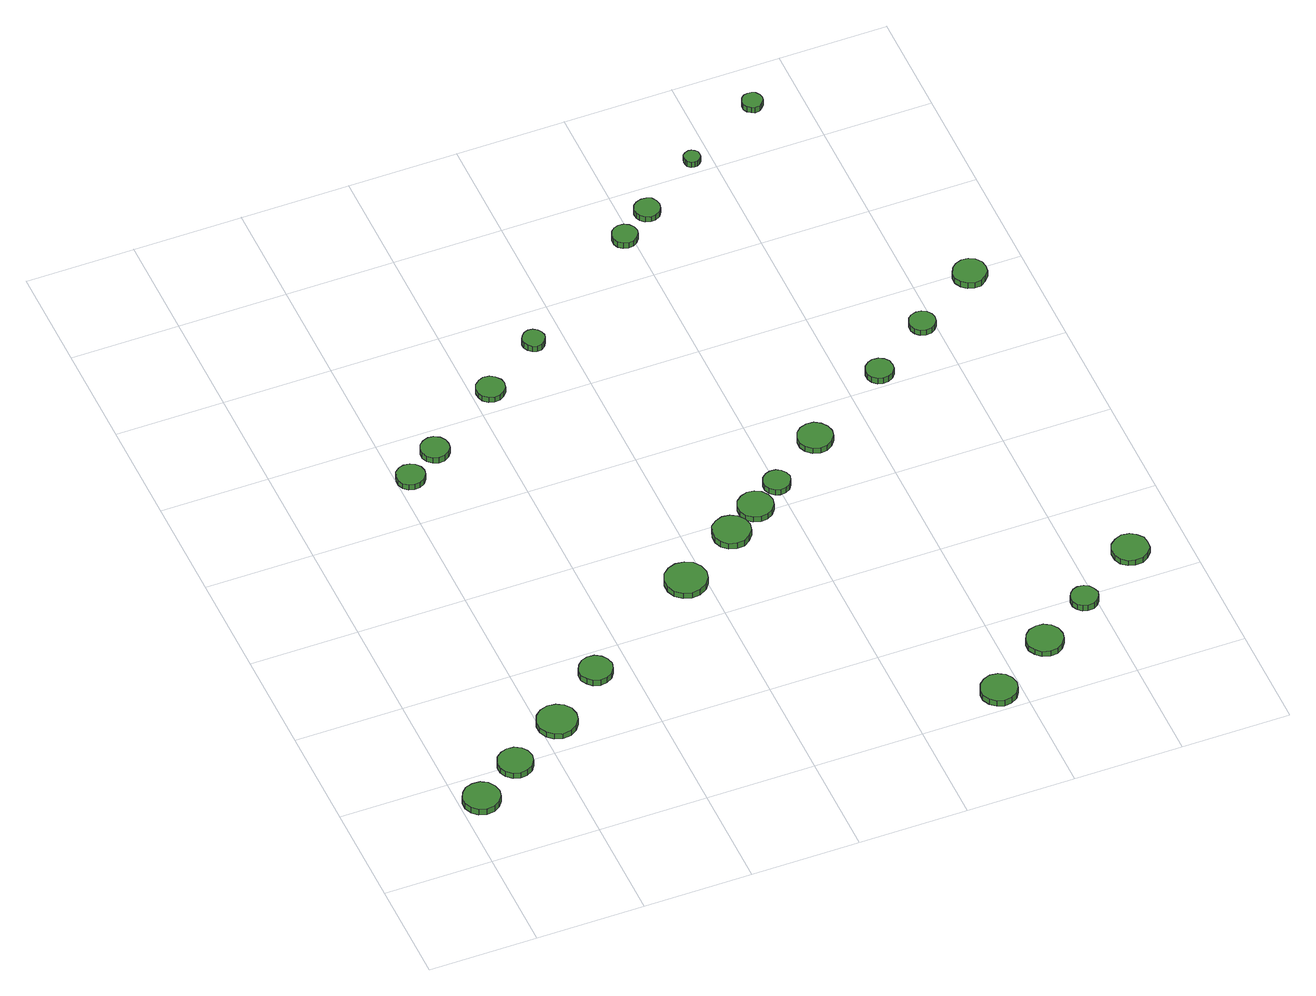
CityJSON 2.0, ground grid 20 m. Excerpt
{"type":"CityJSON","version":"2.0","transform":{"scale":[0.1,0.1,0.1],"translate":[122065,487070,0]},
"CityObjects":{
"tree1":{"type":"SolitaryVegetationObject","attributes":{"function":"something"},"geometry":[{"type":"MultiSurface","lod":"1","boundaries":[[[0,1,2,3,4,5,6,7,8,9,10,11,12,13,14]],[[15,16,17,18,19,20,21,22,23,24,25,26,27,28,29]],[[0,29,28,1]],[[1,28,27,2]],[[2,27,26,3]],[[3,26,25,4]],[[4,25,24,5]],[[5,24,23,6]],[[6,23,22,7]],[[7,22,21,8]],[[8,21,20,9]],[[9,20,19,10]],[[10,19,18,11]],[[11,18,17,12]],[[12,17,16,13]],[[13,16,15,14]],[[14,15,29,0]]]}]},
"tree2":{"type":"SolitaryVegetationObject","attributes":{"function":"something"},"geometry":[{"type":"MultiSurface","lod":"1","boundaries":[[[30,31,32,33,34,35,36,37,38,39,40,41,42,43,44]],[[45,46,47,48,49,50,51,52,53,54,55,56,57,58,59]],[[30,59,58,31]],[[31,58,57,32]],[[32,57,56,33]],[[33,56,55,34]],[[34,55,54,35]],[[35,54,53,36]],[[36,53,52,37]],[[37,52,51,38]],[[38,51,50,39]],[[39,50,49,40]],[[40,49,48,41]],[[41,48,47,42]],[[42,47,46,43]],[[43,46,45,44]],[[44,45,59,30]]]}]},
"tree3":{"type":"SolitaryVegetationObject","attributes":{"function":"something"},"geometry":[{"type":"MultiSurface","lod":"1","boundaries":[[[60,61,62,63,64,65,66,67,68,69,70,71,72,73,74]],[[75,76,77,78,79,80,81,82,83,84,85,86,87,88,89]],[[60,89,88,61]],[[61,88,87,62]],[[62,87,86,63]],[[63,86,85,64]],[[64,85,84,65]],[[65,84,83,66]],[[66,83,82,67]],[[67,82,81,68]],[[68,81,80,69]],[[69,80,79,70]],[[70,79,78,71]],[[71,78,77,72]],[[72,77,76,73]],[[73,76,75,74]],[[74,75,89,60]]]}]},
"tree4":{"type":"SolitaryVegetationObject","attributes":{"function":"something"},"geometry":[{"type":"MultiSurface","lod":"1","boundaries":[[[90,91,92,93,94,95,96,97,98,99,100,101,102,103,104]],[[105,106,107,108,109,110,111,112,113,114,115,116,117,118,119]],[[90,119,118,91]],[[91,118,117,92]],[[92,117,116,93]],[[93,116,115,94]],[[94,115,114,95]],[[95,114,113,96]],[[96,113,112,97]],[[97,112,111,98]],[[98,111,110,99]],[[99,110,109,100]],[[100,109,108,101]],[[101,108,107,102]],[[102,107,106,103]],[[103,106,105,104]],[[104,105,119,90]]]}]},
"tree5":{"type":"SolitaryVegetationObject","attributes":{"function":"something"},"geometry":[{"type":"MultiSurface","lod":"1","boundaries":[[[120,121,122,123,124,125,126,127,128,129,130,131,132,133,134]],[[135,136,137,138,139,140,141,142,143,144,145,146,147,148,149]],[[120,149,148,121]],[[121,148,147,122]],[[122,147,146,123]],[[123,146,145,124]],[[124,145,144,125]],[[125,144,143,126]],[[126,143,142,127]],[[127,142,141,128]],[[128,141,140,129]],[[129,140,139,130]],[[130,139,138,131]],[[131,138,137,132]],[[132,137,136,133]],[[133,136,135,134]],[[134,135,149,120]]]}]},
"tree6":{"type":"SolitaryVegetationObject","attributes":{"function":"something"},"geometry":[{"type":"MultiSurface","lod":"1","boundaries":[[[150,151,152,153,154,155,156,157,158,159,160,161,162,163,164]],[[165,166,167,168,169,170,171,172,173,174,175,176,177,178,179]],[[150,179,178,151]],[[151,178,177,152]],[[152,177,176,153]],[[153,176,175,154]],[[154,175,174,155]],[[155,174,173,156]],[[156,173,172,157]],[[157,172,171,158]],[[158,171,170,159]],[[159,170,169,160]],[[160,169,168,161]],[[161,168,167,162]],[[162,167,166,163]],[[163,166,165,164]],[[164,165,179,150]]]}]},
"tree7":{"type":"SolitaryVegetationObject","attributes":{"function":"something"},"geometry":[{"type":"MultiSurface","lod":"1","boundaries":[[[180,181,182,183,184,185,186,187,188,189,190,191,192,193,194]],[[195,196,197,198,199,200,201,202,203,204,205,206,207,208,209]],[[180,209,208,181]],[[181,208,207,182]],[[182,207,206,183]],[[183,206,205,184]],[[184,205,204,185]],[[185,204,203,186]],[[186,203,202,187]],[[187,202,201,188]],[[188,201,200,189]],[[189,200,199,190]],[[190,199,198,191]],[[191,198,197,192]],[[192,197,196,193]],[[193,196,195,194]],[[194,195,209,180]]]}]},
"tree8":{"type":"SolitaryVegetationObject","attributes":{"function":"something"},"geometry":[{"type":"MultiSurface","lod":"1","boundaries":[[[210,211,212,213,214,215,216,217,218,219,220,221,222,223,224]],[[225,226,227,228,229,230,231,232,233,234,235,236,237,238,239]],[[210,239,238,211]],[[211,238,237,212]],[[212,237,236,213]],[[213,236,235,214]],[[214,235,234,215]],[[215,234,233,216]],[[216,233,232,217]],[[217,232,231,218]],[[218,231,230,219]],[[219,230,229,220]],[[220,229,228,221]],[[221,228,227,222]],[[222,227,226,223]],[[223,226,225,224]],[[224,225,239,210]]]}]},
"tree9":{"type":"SolitaryVegetationObject","attributes":{"function":"something"},"geometry":[{"type":"MultiSurface","lod":"1","boundaries":[[[240,241,242,243,244,245,246,247,248,249,250,251,252,253,254]],[[255,256,257,258,259,260,261,262,263,264,265,266,267,268,269]],[[240,269,268,241]],[[241,268,267,242]],[[242,267,266,243]],[[243,266,265,244]],[[244,265,264,245]],[[245,264,263,246]],[[246,263,262,247]],[[247,262,261,248]],[[248,261,260,249]],[[249,260,259,250]],[[250,259,258,251]],[[251,258,257,252]],[[252,257,256,253]],[[253,256,255,254]],[[254,255,269,240]]]}]},
"tree10":{"type":"SolitaryVegetationObject","attributes":{"function":"something"},"geometry":[{"type":"MultiSurface","lod":"1","boundaries":[[[270,271,272,273,274,275,276,277,278,279,280,281,282,283,284]],[[285,286,287,288,289,290,291,292,293,294,295,296,297,298,299]],[[270,299,298,271]],[[271,298,297,272]],[[272,297,296,273]],[[273,296,295,274]],[[274,295,294,275]],[[275,294,293,276]],[[276,293,292,277]],[[277,292,291,278]],[[278,291,290,279]],[[279,290,289,280]],[[280,289,288,281]],[[281,288,287,282]],[[282,287,286,283]],[[283,286,285,284]],[[284,285,299,270]]]}]},
"tree11":{"type":"SolitaryVegetationObject","attributes":{"function":"something"},"geometry":[{"type":"MultiSurface","lod":"1","boundaries":[[[300,301,302,303,304,305,306,307,308,309,310,311,312,313,314]],[[315,316,317,318,319,320,321,322,323,324,325,326,327,328,329]],[[300,329,328,301]],[[301,328,327,302]],[[302,327,326,303]],[[303,326,325,304]],[[304,325,324,305]],[[305,324,323,306]],[[306,323,322,307]],[[307,322,321,308]],[[308,321,320,309]],[[309,320,319,310]],[[310,319,318,311]],[[311,318,317,312]],[[312,317,316,313]],[[313,316,315,314]],[[314,315,329,300]]]}]},
"tree12":{"type":"SolitaryVegetationObject","attributes":{"function":"something"},"geometry":[{"type":"MultiSurface","lod":"1","boundaries":[[[330,331,332,333,334,335,336,337,338,339,340,341,342,343,344]],[[345,346,347,348,349,350,351,352,353,354,355,356,357,358,359]],[[330,359,358,331]],[[331,358,357,332]],[[332,357,356,333]],[[333,356,355,334]],[[334,355,354,335]],[[335,354,353,336]],[[336,353,352,337]],[[337,352,351,338]],[[338,351,350,339]],[[339,350,349,340]],[[340,349,348,341]],[[341,348,347,342]],[[342,347,346,343]],[[343,346,345,344]],[[344,345,359,330]]]}]},
"tree13":{"type":"SolitaryVegetationObject","attributes":{"function":"something"},"geometry":[{"type":"MultiSurface","lod":"1","boundaries":[[[360,361,362,363,364,365,366,367,368,369,370,371,372,373,374]],[[375,376,377,378,379,380,381,382,383,384,385,386,387,388,389]],[[360,389,388,361]],[[361,388,387,362]],[[362,387,386,363]],[[363,386,385,364]],[[364,385,384,365]],[[365,384,383,366]],[[366,383,382,367]],[[367,382,381,368]],[[368,381,380,369]],[[369,380,379,370]],[[370,379,378,371]],[[371,378,377,372]],[[372,377,376,373]],[[373,376,375,374]],[[374,375,389,360]]]}]},
"tree14":{"type":"SolitaryVegetationObject","attributes":{"function":"something"},"geometry":[{"type":"MultiSurface","lod":"1","boundaries":[[[390,391,392,393,394,395,396,397,398,399,400,401,402,403,404]],[[405,406,407,408,409,410,411,412,413,414,415,416,417,418,419]],[[390,419,418,391]],[[391,418,417,392]],[[392,417,416,393]],[[393,416,415,394]],[[394,415,414,395]],[[395,414,413,396]],[[396,413,412,397]],[[397,412,411,398]],[[398,411,410,399]],[[399,410,409,400]],[[400,409,408,401]],[[401,408,407,402]],[[402,407,406,403]],[[403,406,405,404]],[[404,405,419,390]]]}]},
"tree15":{"type":"SolitaryVegetationObject","attributes":{"function":"something"},"geometry":[{"type":"MultiSurface","lod":"1","boundaries":[[[420,421,422,423,424,425,426,427,428,429,430,431,432,433,434]],[[435,436,437,438,439,440,441,442,443,444,445,446,447,448,449]],[[420,449,448,421]],[[421,448,447,422]],[[422,447,446,423]],[[423,446,445,424]],[[424,445,444,425]],[[425,444,443,426]],[[426,443,442,427]],[[427,442,441,428]],[[428,441,440,429]],[[429,440,439,430]],[[430,439,438,431]],[[431,438,437,432]],[[432,437,436,433]],[[433,436,435,434]],[[434,435,449,420]]]}]},
"tree16":{"type":"SolitaryVegetationObject","attributes":{"function":"something"},"geometry":[{"type":"MultiSurface","lod":"1","boundaries":[[[450,451,452,453,454,455,456,457,458,459,460,461,462,463,464]],[[465,466,467,468,469,470,471,472,473,474,475,476,477,478,479]],[[450,479,478,451]],[[451,478,477,452]],[[452,477,476,453]],[[453,476,475,454]],[[454,475,474,455]],[[455,474,473,456]],[[456,473,472,457]],[[457,472,471,458]],[[458,471,470,459]],[[459,470,469,460]],[[460,469,468,461]],[[461,468,467,462]],[[462,467,466,463]],[[463,466,465,464]],[[464,465,479,450]]]}]},
"tree17":{"type":"SolitaryVegetationObject","attributes":{"function":"something"},"geometry":[{"type":"MultiSurface","lod":"1","boundaries":[[[480,481,482,483,484,485,486,487,488,489,490,491,492,493,494]],[[495,496,497,498,499,500,501,502,503,504,505,506,507,508,509]],[[480,509,508,481]],[[481,508,507,482]],[[482,507,506,483]],[[483,506,505,484]],[[484,505,504,485]],[[485,504,503,486]],[[486,503,502,487]],[[487,502,501,488]],[[488,501,500,489]],[[489,500,499,490]],[[490,499,498,491]],[[491,498,497,492]],[[492,497,496,493]],[[493,496,495,494]],[[494,495,509,480]]]}]},
"tree18":{"type":"SolitaryVegetationObject","attributes":{"function":"something"},"geometry":[{"type":"MultiSurface","lod":"1","boundaries":[[[510,511,512,513,514,515,516,517,518,519,520,521,522,523,524]],[[525,526,527,528,529,530,531,532,533,534,535,536,537,538,539]],[[510,539,538,511]],[[511,538,537,512]],[[512,537,536,513]],[[513,536,535,514]],[[514,535,534,515]],[[515,534,533,516]],[[516,533,532,517]],[[517,532,531,518]],[[518,531,530,519]],[[519,530,529,520]],[[520,529,528,521]],[[521,528,527,522]],[[522,527,526,523]],[[523,526,525,524]],[[524,525,539,510]]]}]},
"tree19":{"type":"SolitaryVegetationObject","attributes":{"function":"something"},"geometry":[{"type":"MultiSurface","lod":"1","boundaries":[[[540,541,542,543,544,545,546,547,548,549,550,551,552,553,554]],[[555,556,557,558,559,560,561,562,563,564,565,566,567,568,569]],[[540,569,568,541]],[[541,568,567,542]],[[542,567,566,543]],[[543,566,565,544]],[[544,565,564,545]],[[545,564,563,546]],[[546,563,562,547]],[[547,562,561,548]],[[548,561,560,549]],[[549,560,559,550]],[[550,559,558,551]],[[551,558,557,552]],[[552,557,556,553]],[[553,556,555,554]],[[554,555,569,540]]]}]},
"tree20":{"type":"SolitaryVegetationObject","attributes":{"function":"something"},"geometry":[{"type":"MultiSurface","lod":"1","boundaries":[[[570,571,572,573,574,575,576,577,578,579,580,581,582,583,584]],[[585,586,587,588,589,590,591,592,593,594,595,596,597,598,599]],[[570,599,598,571]],[[571,598,597,572]],[[572,597,596,573]],[[573,596,595,574]],[[574,595,594,575]],[[575,594,593,576]],[[576,593,592,577]],[[577,592,591,578]],[[578,591,590,579]],[[579,590,589,580]],[[580,589,588,581]],[[581,588,587,582]],[[582,587,586,583]],[[583,586,585,584]],[[584,585,599,570]]]}]},
"tree21":{"type":"SolitaryVegetationObject","attributes":{"function":"something"},"geometry":[{"type":"MultiSurface","lod":"1","boundaries":[[[600,601,602,603,604,605,606,607,608,609,610,611,612,613,614]],[[615,616,617,618,619,620,621,622,623,624,625,626,627,628,629]],[[600,629,628,601]],[[601,628,627,602]],[[602,627,626,603]],[[603,626,625,604]],[[604,625,624,605]],[[605,624,623,606]],[[606,623,622,607]],[[607,622,621,608]],[[608,621,620,609]],[[609,620,619,610]],[[610,619,618,611]],[[611,618,617,612]],[[612,617,616,613]],[[613,616,615,614]],[[614,615,629,600]]]}]},
"tree22":{"type":"SolitaryVegetationObject","attributes":{"function":"something"},"geometry":[{"type":"MultiSurface","lod":"1","boundaries":[[[630,631,632,633,634,635,636,637,638,639,640,641,642,643,644]],[[645,646,647,648,649,650,651,652,653,654,655,656,657,658,659]],[[630,659,658,631]],[[631,658,657,632]],[[632,657,656,633]],[[633,656,655,634]],[[634,655,654,635]],[[635,654,653,636]],[[636,653,652,637]],[[637,652,651,638]],[[638,651,650,639]],[[639,650,649,640]],[[640,649,648,641]],[[641,648,647,642]],[[642,647,646,643]],[[643,646,645,644]],[[644,645,659,630]]]}]},
"tree23":{"type":"SolitaryVegetationObject","attributes":{"function":"something"},"geometry":[{"type":"MultiSurface","lod":"1","boundaries":[[[660,661,662,663,664,665,666,667,668,669,670,671,672,673,674]],[[675,676,677,678,679,680,681,682,683,684,685,686,687,688,689]],[[660,689,688,661]],[[661,688,687,662]],[[662,687,686,663]],[[663,686,685,664]],[[664,685,684,665]],[[665,684,683,666]],[[666,683,682,667]],[[667,682,681,668]],[[668,681,680,669]],[[669,680,679,670]],[[670,679,678,671]],[[671,678,677,672]],[[672,677,676,673]],[[673,676,675,674]],[[674,675,689,660]]]}]},
"tree24":{"type":"SolitaryVegetationObject","attributes":{"function":"something"},"geometry":[{"type":"MultiSurface","lod":"1","boundaries":[[[690,691,692,693,694,695,696,697,698,699,700,701,702,703,704]],[[705,706,707,708,709,710,711,712,713,714,715,716,717,718,719]],[[690,719,718,691]],[[691,718,717,692]],[[692,717,716,693]],[[693,716,715,694]],[[694,715,714,695]],[[695,714,713,696]],[[696,713,712,697]],[[697,712,711,698]],[[698,711,710,699]],[[699,710,709,700]],[[700,709,708,701]],[[701,708,707,702]],[[702,707,706,703]],[[703,706,705,704]],[[704,705,719,690]]]}]}
},
"vertices":[
[73,141,15],[70,154,15],[62,166,15],[50,173,15],[36,174,15],[22,170,15],[12,160,15],[6,148,15],[6,134,15],[12,121,15],[22,112,15],[36,107,15],[50,109,15],[62,116,15],[70,127,15],[70,127,2],[62,116,2],[50,109,2],[36,107,2],[22,112,2],[12,121,2],[6,134,2],[6,148,2],[12,160,2],[22,170,2],[36,174,2],[50,173,2],[62,166,2],[70,154,2],[73,141,2],
[157,197,16],[154,210,16],[147,220,16],[135,227,16],[122,228,16],[110,224,16],[100,216,16],[94,203,16],[94,190,16],[100,178,16],[110,169,16],[122,165,16],[135,167,16],[147,173,16],[154,184,16],[154,184,3],[147,173,3],[135,167,3],[122,165,3],[110,169,3],[100,178,3],[94,190,3],[94,203,3],[100,216,3],[110,224,3],[122,228,3],[135,227,3],[147,220,3],[154,210,3],[157,197,3],
[266,261,16],[263,276,16],[254,288,16],[241,295,16],[226,297,16],[211,292,16],[200,282,16],[194,268,16],[194,253,16],[200,239,16],[211,229,16],[226,224,16],[241,226,16],[254,234,16],[263,246,16],[263,246,4],[254,234,4],[241,226,4],[226,224,4],[211,229,4],[200,239,4],[194,253,4],[194,268,4],[200,282,4],[211,292,4],[226,297,4],[241,295,4],[254,288,4],[263,276,4],[266,261,4],
[367,345,21],[364,357,21],[357,367,21],[346,374,21],[333,375,21],[321,371,21],[312,362,21],[306,351,21],[306,338,21],[312,327,21],[321,318,21],[333,314,21],[346,316,21],[357,322,21],[364,332,21],[364,332,8],[357,322,8],[346,316,8],[333,314,8],[321,318,8],[312,327,8],[306,338,8],[306,351,8],[312,362,8],[321,371,8],[333,375,8],[346,374,8],[357,367,8],[364,357,8],[367,345,8],
[250,902,17],[248,912,17],[241,921,17],[232,926,17],[221,927,17],[211,924,17],[203,917,17],[199,907,17],[199,896,17],[203,886,17],[211,879,17],[221,876,17],[232,877,17],[241,882,17],[248,891,17],[248,891,5],[241,882,5],[232,877,5],[221,876,5],[211,879,5],[203,886,5],[199,896,5],[199,907,5],[203,917,5],[211,924,5],[221,927,5],[232,926,5],[241,921,5],[248,912,5],[250,902,5],
[314,948,15],[312,958,15],[306,967,15],[296,973,15],[286,974,15],[275,970,15],[267,963,15],[263,953,15],[263,943,15],[267,933,15],[275,926,15],[286,922,15],[296,923,15],[306,929,15],[312,937,15],[312,937,2],[306,929,2],[296,923,2],[286,922,2],[275,926,2],[267,933,2],[263,943,2],[263,953,2],[267,963,2],[275,970,2],[286,974,2],[296,973,2],[306,967,2],[312,958,2],[314,948,2],
[604,491,16],[600,507,16],[591,520,16],[577,527,16],[561,529,16],[546,524,16],[534,514,16],[528,499,16],[528,483,16],[534,468,16],[546,458,16],[561,453,16],[577,455,16],[591,463,16],[600,475,16],[600,475,3],[591,463,3],[577,455,3],[561,453,3],[546,458,3],[534,468,3],[528,483,3],[528,499,3],[534,514,3],[546,524,3],[561,529,3],[577,527,3],[591,520,3],[600,507,3],[604,491,3],
[458,1045,16],[456,1055,16],[449,1064,16],[440,1070,16],[429,1071,16],[419,1067,16],[411,1060,16],[407,1050,16],[407,1040,16],[411,1030,16],[419,1022,16],[429,1019,16],[440,1020,16],[449,1026,16],[456,1034,16],[456,1034,4],[449,1026,4],[440,1020,4],[429,1019,4],[419,1022,4],[411,1030,4],[407,1040,4],[407,1050,4],[411,1060,4],[419,1067,4],[429,1071,4],[440,1070,4],[449,1064,4],[456,1055,4],[458,1045,4],
[717,569,15],[714,583,15],[705,595,15],[693,602,15],[679,604,15],[665,599,15],[654,590,15],[649,576,15],[649,562,15],[654,549,15],[665,539,15],[679,535,15],[693,536,15],[705,544,15],[714,555,15],[714,555,2],[705,544,2],[693,536,2],[679,535,2],[665,539,2],[654,549,2],[649,562,2],[649,576,2],[654,590,2],[665,599,2],[679,604,2],[693,602,2],[705,595,2],[714,583,2],[717,569,2],
[565,1122,20],[563,1130,20],[558,1137,20],[551,1142,20],[542,1143,20],[534,1140,20],[528,1134,20],[524,1126,20],[524,1118,20],[528,1110,20],[534,1104,20],[542,1101,20],[551,1102,20],[558,1107,20],[563,1114,20],[563,1114,7],[558,1107,7],[551,1102,7],[542,1101,7],[534,1104,7],[528,1110,7],[524,1118,7],[524,1126,7],[528,1134,7],[534,1140,7],[542,1143,7],[551,1142,7],[558,1137,7],[563,1130,7],[565,1122,7],
[776,610,15],[773,623,15],[765,634,15],[754,640,15],[741,642,15],[728,637,15],[718,629,15],[713,617,15],[713,603,15],[718,591,15],[728,583,15],[741,578,15],[754,580,15],[765,586,15],[773,597,15],[773,597,3],[765,586,3],[754,580,3],[741,578,3],[728,583,3],[718,591,3],[713,603,3],[713,617,3],[718,629,3],[728,637,3],[741,642,3],[754,640,3],[765,634,3],[773,623,3],[776,610,3],
[991,36,21],[988,49,21],[980,60,21],[968,67,21],[954,69,21],[941,64,21],[931,55,21],[925,42,21],[925,29,21],[931,16,21],[941,7,21],[954,2,21],[968,4,21],[980,11,21],[988,22,21],[988,22,8],[980,11,8],[968,4,8],[954,2,8],[941,7,8],[931,16,8],[925,29,8],[925,42,8],[931,55,8],[941,64,8],[954,69,8],[968,67,8],[980,60,8],[988,49,8],[991,36,8],
[825,650,15],[822,660,15],[816,668,15],[808,673,15],[797,674,15],[788,671,15],[780,664,15],[776,655,15],[776,645,15],[780,635,15],[788,628,15],[797,625,15],[808,626,15],[816,631,15],[822,640,15],[822,640,3],[816,631,3],[808,626,3],[797,625,3],[788,628,3],[780,635,3],[776,645,3],[776,655,3],[780,664,3],[788,671,3],[797,674,3],[808,673,3],[816,668,3],[822,660,3],[825,650,3],
[1110,117,19],[1107,131,19],[1099,142,19],[1087,149,19],[1074,150,19],[1060,146,19],[1050,137,19],[1044,124,19],[1044,110,19],[1050,98,19],[1060,88,19],[1074,84,19],[1087,85,19],[1099,92,19],[1107,104,19],[1107,104,7],[1099,92,7],[1087,85,7],[1074,84,7],[1060,88,7],[1050,98,7],[1044,110,7],[1044,124,7],[1050,137,7],[1060,146,7],[1074,150,7],[1087,149,7],[1099,142,7],[1107,131,7],[1110,117,7],
[934,724,15],[931,736,15],[923,747,15],[912,754,15],[899,755,15],[886,751,15],[876,742,15],[871,730,15],[871,717,15],[876,705,15],[886,696,15],[899,692,15],[912,693,15],[923,700,15],[931,711,15],[931,711,3],[923,700,3],[912,693,3],[899,692,3],[886,696,3],[876,705,3],[871,717,3],[871,730,3],[876,742,3],[886,751,3],[899,755,3],[912,754,3],[923,747,3],[931,736,3],[934,724,3],
[809,1294,20],[807,1303,20],[801,1311,20],[793,1316,20],[783,1317,20],[774,1314,20],[767,1308,20],[763,1299,20],[763,1289,20],[767,1280,20],[774,1274,20],[783,1271,20],[793,1272,20],[801,1277,20],[807,1285,20],[807,1285,7],[801,1277,7],[793,1272,7],[783,1271,7],[774,1274,7],[767,1280,7],[763,1289,7],[763,1299,7],[767,1308,7],[774,1314,7],[783,1317,7],[793,1316,7],[801,1311,7],[807,1303,7],[809,1294,7],
[1204,185,19],[1201,195,19],[1195,204,19],[1187,209,19],[1176,210,19],[1167,207,19],[1159,200,19],[1155,191,19],[1155,180,19],[1159,171,19],[1167,164,19],[1176,161,19],[1187,162,19],[1195,167,19],[1201,175,19],[1201,175,6],[1195,167,6],[1187,162,6],[1176,161,6],[1167,164,6],[1159,171,6],[1155,180,6],[1155,191,6],[1159,200,6],[1167,207,6],[1176,210,6],[1187,209,6],[1195,204,6],[1201,195,6],[1204,185,6],
[869,1339,18],[867,1349,18],[862,1357,18],[853,1361,18],[844,1362,18],[834,1359,18],[827,1353,18],[823,1344,18],[823,1334,18],[827,1326,18],[834,1319,18],[844,1316,18],[853,1317,18],[862,1322,18],[867,1330,18],[867,1330,6],[862,1322,6],[853,1317,6],[844,1316,6],[834,1319,6],[827,1326,6],[823,1334,6],[823,1344,6],[827,1353,6],[834,1359,6],[844,1362,6],[853,1361,6],[862,1357,6],[867,1349,6],[869,1339,6],
[1091,830,15],[1089,841,15],[1083,849,15],[1074,854,15],[1063,855,15],[1054,852,15],[1046,845,15],[1042,836,15],[1042,825,15],[1046,816,15],[1054,809,15],[1063,806,15],[1074,807,15],[1083,812,15],[1089,820,15],[1089,820,2],[1083,812,2],[1074,807,2],[1063,806,2],[1054,809,2],[1046,816,2],[1042,825,2],[1042,836,2],[1046,845,2],[1054,852,2],[1063,855,2],[1074,854,2],[1083,849,2],[1089,841,2],[1091,830,2],
[1330,265,17],[1328,278,17],[1319,289,17],[1308,296,17],[1294,298,17],[1281,293,17],[1270,284,17],[1265,272,17],[1265,258,17],[1270,245,17],[1281,236,17],[1294,232,17],[1308,233,17],[1319,240,17],[1328,251,17],[1328,251,5],[1319,240,5],[1308,233,5],[1294,232,5],[1281,236,5],[1270,245,5],[1265,258,5],[1265,272,5],[1270,284,5],[1281,293,5],[1294,298,5],[1308,296,5],[1319,289,5],[1328,278,5],[1330,265,5],
[979,1423,19],[978,1429,19],[974,1434,19],[969,1437,19],[963,1438,19],[957,1436,19],[952,1432,19],[950,1426,19],[950,1420,19],[952,1414,19],[957,1410,19],[963,1408,19],[969,1409,19],[974,1412,19],[978,1417,19],[978,1417,7],[974,1412,7],[969,1409,7],[963,1408,7],[957,1410,7],[952,1414,7],[950,1420,7],[950,1426,7],[952,1432,7],[957,1436,7],[963,1438,7],[969,1437,7],[974,1434,7],[978,1429,7],[979,1423,7],
[1202,909,15],[1200,918,15],[1194,926,15],[1186,931,15],[1176,932,15],[1166,929,15],[1159,923,15],[1155,914,15],[1155,904,15],[1159,895,15],[1166,888,15],[1176,885,15],[1186,886,15],[1194,891,15],[1200,899,15],[1200,899,3],[1194,891,3],[1186,886,3],[1176,885,3],[1166,888,3],[1159,895,3],[1155,904,3],[1155,914,3],[1159,923,3],[1166,929,3],[1176,932,3],[1186,931,3],[1194,926,3],[1200,918,3],[1202,909,3],
[1131,1509,19],[1129,1516,19],[1124,1523,19],[1118,1526,19],[1110,1527,19],[1103,1525,19],[1097,1520,19],[1094,1513,19],[1094,1505,19],[1097,1498,19],[1103,1493,19],[1110,1490,19],[1118,1491,19],[1124,1495,19],[1129,1501,19],[1129,1501,6],[1124,1495,6],[1118,1491,6],[1110,1490,6],[1103,1493,6],[1097,1498,6],[1094,1505,6],[1094,1513,6],[1097,1520,6],[1103,1525,6],[1110,1527,6],[1118,1526,6],[1124,1523,6],[1129,1516,6],[1131,1509,6],
[1330,989,14],[1328,1001,14],[1320,1012,14],[1309,1018,14],[1297,1019,14],[1285,1015,14],[1276,1007,14],[1270,995,14],[1270,983,14],[1276,971,14],[1285,963,14],[1297,959,14],[1309,960,14],[1320,967,14],[1328,977,14],[1328,977,1],[1320,967,1],[1309,960,1],[1297,959,1],[1285,963,1],[1276,971,1],[1270,983,1],[1270,995,1],[1276,1007,1],[1285,1015,1],[1297,1019,1],[1309,1018,1],[1320,1012,1],[1328,1001,1],[1330,989,1]
]}
